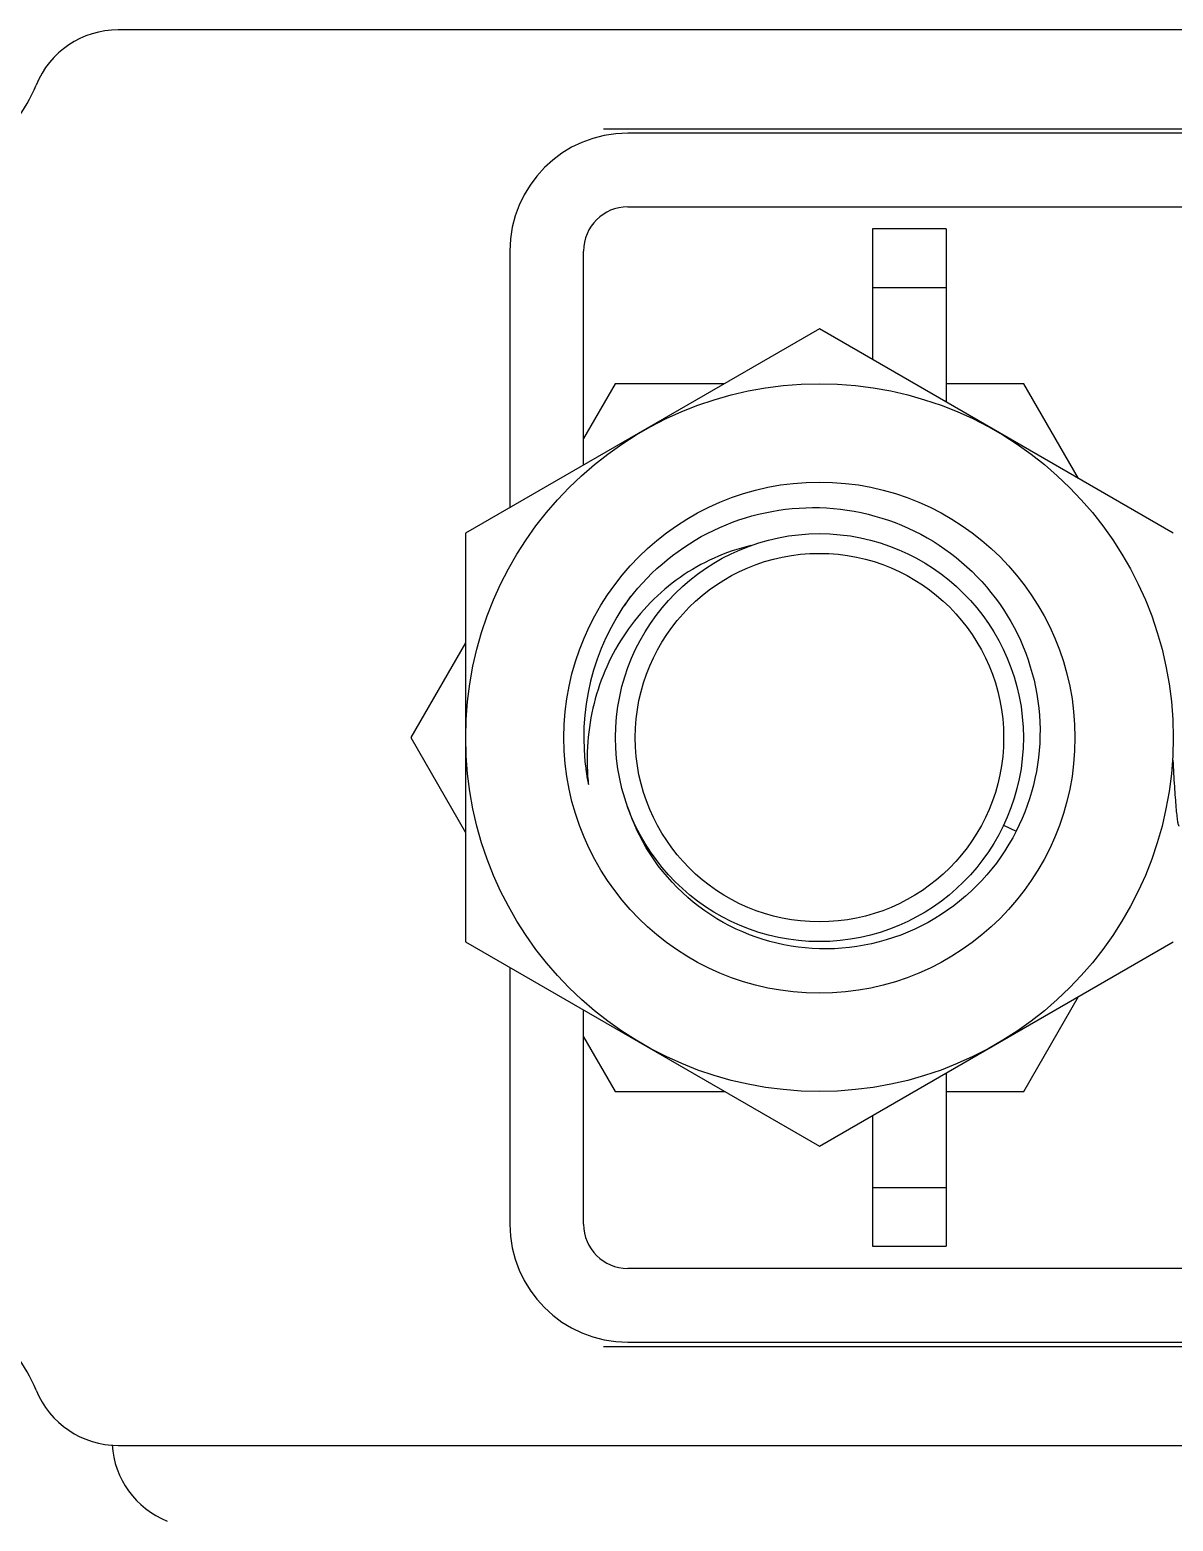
# Model space of a CAD drawing. Extents: x 1247970 to 1725648, y 860327 to 1277876.
# Drawn here: x 1330775.3 to 1330972.7, y 1196506.5 to 1196764 of the extents above; entities that cross this region are included whole.
import ezdxf

# ---------------------------------------------------------------- set-up
doc = ezdxf.new("R2010")
doc.units = 0
doc.header["$LTSCALE"] = 1000
doc.header["$MEASUREMENT"] = 0
doc.layers.get('0').update_dxf_attribs({"color": 254})
doc.layers.add('TK', color=4, linetype='Continuous')

# ---------------------------------------------------------------- blocks, each defined once
blk = doc.blocks.new('A$C63786A89')
at = {"linetype": 'Continuous'}
for p, q in [((-2012.47, 4120.23), (-2226.47, 4120.23)), ((-2142.64, 4103.17), (2056.65, 4103.17)), ((-1970.48, 4102.41), (-2138.46, 4102.41)), ((-2138.46, 4089.69), (-1970.48, 4089.69)), ((-2083.48, 4085.87), (-2096.21, 4085.87)), ((-2096.21, 4085.87), (-2096.21, 4063.31)), ((-2083.48, 4085.87), (-2083.48, 4055.96)), ((-2158.82, 4082.05), (-2158.82, 4037.74)), ((-2146.09, 4045.08), (-2146.09, 4082.05)), ((-2083.48, 4075.69), (-2096.21, 4075.69)), ((-2105.37, 4068.6), (-2166.46, 4033.33)), ((-2044.29, 4033.33), (-2105.37, 4068.6)), ((-2140.64, 4059.15), (-2146.09, 4049.7)), ((-2121.74, 4059.15), (-2140.64, 4059.15)), ((-2070.1, 4059.15), (-2083.48, 4059.15)), ((-2060.66, 4042.78), (-2070.1, 4059.15)), ((-2166.46, 4033.33), (-2166.46, 3962.79)), ((-2166.46, 4014.43), (-2175.91, 3998.06)), ((-2175.91, 3998.06), (-2166.46, 3981.69)), ((-2073.57, 3982.93), (-2071.39, 3981.9)), ((-2137, 3982.31), (-2137.03, 3982.38)), ((-2166.46, 3962.79), (-2105.37, 3927.53)), ((-2105.37, 3927.53), (-2044.29, 3962.79)), ((-2158.82, 3958.39), (-2158.82, 3914.07)), ((-2070.1, 3936.98), (-2060.66, 3953.35)), ((-2146.09, 3914.07), (-2146.09, 3951.04)), ((-2146.09, 3946.43), (-2140.64, 3936.98)), ((-2083.48, 3940.17), (-2083.48, 3910.25)), ((-2140.64, 3936.98), (-2121.74, 3936.98)), ((-2083.48, 3936.98), (-2070.1, 3936.98)), ((-2096.21, 3932.82), (-2096.21, 3910.25)), ((-2096.21, 3920.43), (-2083.48, 3920.43)), ((-2096.21, 3910.25), (-2083.48, 3910.25)), ((-1970.48, 3906.44), (-2138.46, 3906.44)), ((-2142.64, 3892.95), (2056.65, 3892.95)), ((-2138.46, 3893.71), (-1970.48, 3893.71)), ((-2226.47, 3875.89), (-2012.47, 3875.89))]:
    blk.add_line(p, q, dxfattribs=at)
for radius in [61.08, 44.12, 35.21, 31.81]:
    blk.add_circle((-2105.37, 3998.06), radius, dxfattribs=at)
for centre, radius, start, end in [((-2226.47, 4104.96), 15.27, 90, 157.9757), ((-2264.22, 4120.23), 25.45, 306.2515, 337.9757), ((-2138.46, 4082.05), 20.36, 90, 180), ((-2138.46, 4082.05), 7.64, 90, 180), ((-2105.45, 3998.12), 40.61, 144.3173, 146.4575), ((-2106.05, 3997.29), 40.58, 143.2578, 145.0125), ((-2105.99, 3997.24), 40.66, 142.4074, 143.2582), ((-2105.35, 3998.04), 40.74, 143.0314, 144.3178), ((-2105.37, 3998.06), 40.71, 146.4585, 191.4585), ((-2105.35, 3998.06), 40.73, 187.6522, 190.0536), ((-2105.51, 3998.03), 40.57, 190.0541, 191.458), ((-2105.12, 3994.23), 40.38, 185.1831, 186.0541), ((-2104.96, 3997.12), 35.3, 198.159, 204.6875), ((-2138.46, 3914.07), 20.36, 180, 270), ((-2138.46, 3914.07), 7.64, 180, 270), ((-2264.22, 3875.89), 25.45, 22.0243, 53.7485), ((-2226.47, 3891.16), 15.27, 202.0243, 270), ((-2212.27, 3876.96), 15.27, 183.6522, 247.9757)]:
    blk.add_arc(centre, radius, start, end, dxfattribs=at)
for points, knots in [([(-2138.21, 4022.04), (-2134.4, 4026.99), (-2124.34, 4035.22), (-2111.61, 4037.92), (-2105.37, 4037.76)], [0, 0, 0, 0, 0.500072, 1, 1, 1, 1]), ([(-2105.37, 4037.76), (-2098.95, 4037.59), (-2085.95, 4034.01), (-2071.54, 4020.03), (-2065.6, 4000.83), (-2068.48, 3987.62), (-2071.39, 3981.9)], [0, 0, 0, 0, 0.250101, 0.50014, 0.750107, 1, 1, 1, 1]), ([(-2117.22, 4031.22), (-2121.56, 4030.18), (-2129.92, 4026.4), (-2139.48, 4016.62), (-2145.05, 4004.15), (-2145.73, 3995.04), (-2145.33, 3990.59)], [0, 0, 0, 0, 0.249708, 0.499636, 0.749734, 1, 1, 1, 1]), ([(-2043.23, 3982.79), (-2043.26, 3982.8), (-2043.32, 3982.88), (-2043.38, 3983.05), (-2043.44, 3983.31), (-2043.53, 3983.86), (-2043.65, 3984.77), (-2043.77, 3986.12), (-2043.9, 3987.79), (-2044.03, 3989.72), (-2044.16, 3991.88), (-2044.24, 3993.39), (-2044.29, 3994.17)], [0, 0, 0, 0, 0.007976, 0.023399, 0.047119, 0.079188, 0.167777, 0.287121, 0.434165, 0.605074, 0.795358, 1, 1, 1, 1]), ([(-2105.37, 3961.59), (-2111.92, 3961.78), (-2125.18, 3965.83), (-2134.25, 3976.36), (-2137, 3982.31)], [0, 0, 0, 0, 0.500095, 1, 1, 1, 1]), ([(-2071.39, 3981.9), (-2074.51, 3975.78), (-2084.38, 3965.06), (-2098.51, 3961.4), (-2105.37, 3961.59)], [0, 0, 0, 0, 0.500108, 1, 1, 1, 1])]:
    blk.add_open_spline(points, degree=3, knots=knots, dxfattribs=at)

msp = doc.modelspace()

# ---------------------------------------------------------------- block references
at = {"layer": 'TK'}
msp.add_blockref('A$C63786A89', (1333017.03, 1192643.73, -355), dxfattribs=at)

doc.saveas('drawing.dxf')
